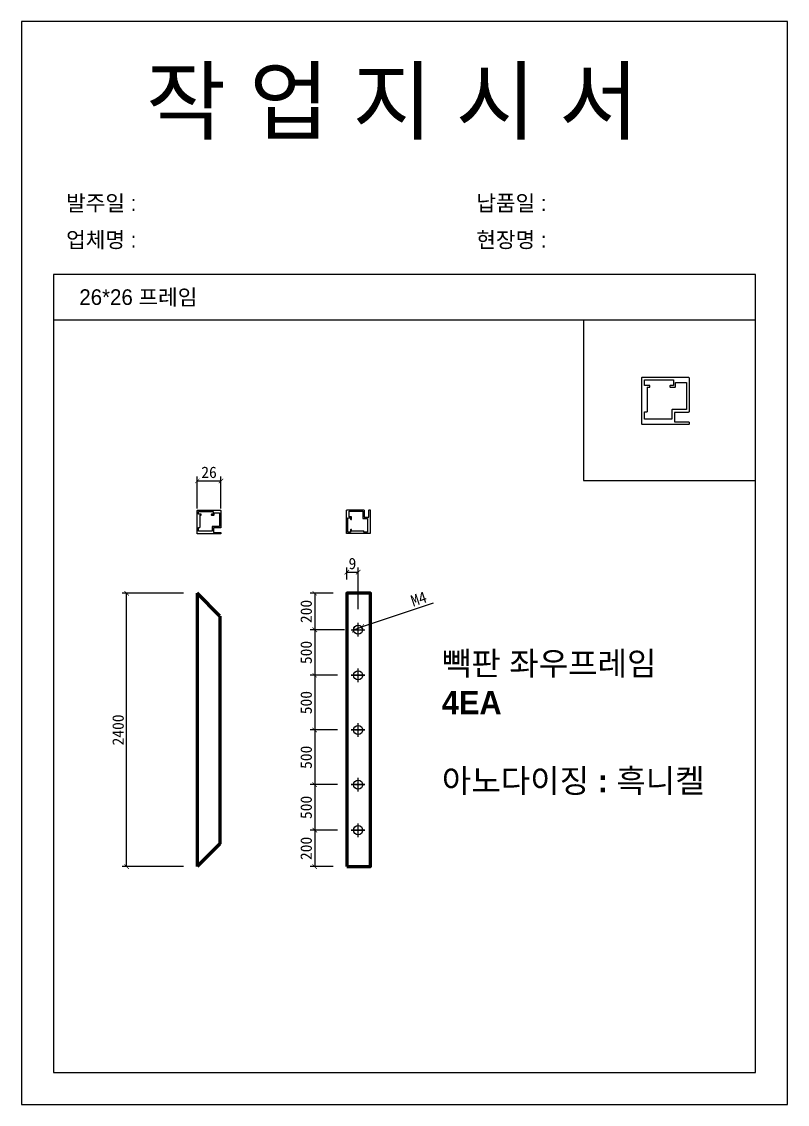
# Model space of a CAD drawing. Header units: millimetres. Extents: x -44117 to 256353, y -2095463 to 65325.
# Drawn here: x 64032 to 65712, y 23838 to 26214 of the extents above; entities that cross this region are included whole.
import ezdxf

# ---------------------------------------------------------------- set-up
doc = ezdxf.new("R2010")
doc.units = ezdxf.units.MM
doc.header["$LTSCALE"] = 10
doc.layers.add('Layer1', color=7, linetype='Continuous', lineweight=70)
doc.dimstyles.new('ISO-25', dxfattribs={"dimtxt": 2.5, "dimasz": 2.5, "dimexe": 1, "dimexo": 1, "dimtad": 1, "dimtxsty": 'Standard', "dimblk": 'ARCHTICK', "dimcen": 2.5, "dimadec": 0, "dimazin": 0, "dimtfac": 1, "dimtmove": 0, "dimatfit": 3, "dimfxl": 0, "dimarcsym": 0})

# ---------------------------------------------------------------- blocks, each defined once
blk = doc.blocks.new('_ArchTick')
at = {"color": 0, "linetype": 'ByBlock', "const_width": 0.15}
blk.add_lwpolyline([(-0.5, -0.5), (0.5, 0.5)], dxfattribs=at)
blk = doc.blocks.new('*D1576')
at = {"color": 0, "lineweight": -2}
for p, q in [((64386.9, 24959.5), (64252.1, 24959.5)), ((64262.1, 24359.5), (64262.1, 24959.5)), ((64386.9, 24359.5), (64252.1, 24359.5))]:
    blk.add_line(p, q, dxfattribs=at)
at = {"layer": 'Defpoints', "color": 0}
for p in [(64262.1, 24959.5), (64416.9, 24959.5), (64416.9, 24359.5)]:
    blk.add_point(p, dxfattribs=at)
at = {"color": 0, "lineweight": -2, "xscale": 10, "yscale": 10, "zscale": 10}
for p, rotation in [((64262.1, 24959.5), 90), ((64262.1, 24359.5), 270)]:
    blk.add_blockref('_ArchTick', p, dxfattribs=dict(at, rotation=rotation))
at = {"color": 0, "insert": (64243.4, 24659.5), "char_height": 25, "attachment_point": 5, "rotation": 90}
blk.add_mtext('2400', dxfattribs=at)
blk = doc.blocks.new('*D1557')
at = {"color": 0, "lineweight": -2}
for p, q in [((64934.7, 24937.9), (64778.9, 24885.6)), ((64760, 24879.2), (64778.9, 24885.6)), ((64760, 24879.2), (64760, 24879.2))]:
    blk.add_line(p, q, dxfattribs=at)
at = {"layer": 'Defpoints', "color": 0}
for p in [(64760, 24879.2), (64778.9, 24885.6)]:
    blk.add_point(p, dxfattribs=at)
at = {"color": 0, "lineweight": -2, "xscale": 10, "yscale": 10, "zscale": 10}
for p, rotation in [((64760, 24879.2), 18.56681303800487), ((64778.9, 24885.6), 198.5668130380049)]:
    blk.add_blockref('_ArchTick', p, dxfattribs=dict(at, rotation=rotation))
at = {"color": 0, "insert": (64903.1, 24947), "char_height": 25, "attachment_point": 5, "rotation": 18.5668}
blk.add_mtext('M4', dxfattribs=at)
blk = doc.blocks.new('*D1577')
at = {"color": 0, "lineweight": -2}
for p, q in [((64416.9, 25145.7), (64416.9, 25215.9)), ((64468.9, 25145.7), (64468.9, 25215.9)), ((64416.9, 25205.9), (64468.9, 25205.9))]:
    blk.add_line(p, q, dxfattribs=at)
at = {"layer": 'Defpoints', "color": 0}
for p in [(64468.9, 25205.9), (64416.9, 25115.7), (64468.9, 25115.7)]:
    blk.add_point(p, dxfattribs=at)
at = {"color": 0, "lineweight": -2, "xscale": 10, "yscale": 10, "zscale": 10, "rotation": 180}
blk.add_blockref('_ArchTick', (64416.9, 25205.9), dxfattribs=at)
at = {"color": 0, "lineweight": -2, "xscale": 10, "yscale": 10, "zscale": 10}
blk.add_blockref('_ArchTick', (64468.9, 25205.9), dxfattribs=at)
at = {"color": 0, "insert": (64442.9, 25224.7), "char_height": 25, "attachment_point": 5}
blk.add_mtext('26', dxfattribs=at)
blk = doc.blocks.new('*D1559')
at = {"color": 0, "lineweight": -2}
for p, q in [((64745, 24989.5), (64745, 25015.7)), ((64745, 25005.7), (64770, 25005.7)), ((64770, 24924.5), (64770, 25015.7))]:
    blk.add_line(p, q, dxfattribs=at)
at = {"layer": 'Defpoints', "color": 0}
for p in [(64770, 25005.7), (64745, 24959.5), (64770, 24894.5)]:
    blk.add_point(p, dxfattribs=at)
at = {"color": 0, "lineweight": -2, "xscale": 10, "yscale": 10, "zscale": 10, "rotation": 180}
blk.add_blockref('_ArchTick', (64745, 25005.7), dxfattribs=at)
at = {"color": 0, "lineweight": -2, "xscale": 10, "yscale": 10, "zscale": 10}
blk.add_blockref('_ArchTick', (64770, 25005.7), dxfattribs=at)
at = {"color": 0, "insert": (64757.5, 25024.5), "char_height": 25, "attachment_point": 5}
blk.add_mtext('9', dxfattribs=at)
blk = doc.blocks.new('*D1560')
at = {"color": 0, "lineweight": -2}
for p, q in [((64715, 24959.5), (64664.8, 24959.5)), ((64674.8, 24959.5), (64674.8, 24879.5)), ((64740, 24879.5), (64664.8, 24879.5))]:
    blk.add_line(p, q, dxfattribs=at)
at = {"layer": 'Defpoints', "color": 0}
for p in [(64745, 24959.5), (64674.8, 24879.5), (64770, 24879.5)]:
    blk.add_point(p, dxfattribs=at)
at = {"color": 0, "lineweight": -2, "xscale": 10, "yscale": 10, "zscale": 10}
for p, rotation in [((64674.8, 24959.5), 90), ((64674.8, 24879.5), 270)]:
    blk.add_blockref('_ArchTick', p, dxfattribs=dict(at, rotation=rotation))
at = {"color": 0, "insert": (64656.1, 24919.5), "char_height": 25, "attachment_point": 5, "rotation": 90}
blk.add_mtext('200', dxfattribs=at)
blk = doc.blocks.new('*D1588')
at = {"color": 0, "lineweight": -2}
for p, q in [((64740, 24879.5), (64664.8, 24879.5)), ((64674.8, 24879.5), (64674.8, 24779.5)), ((64725, 24779.5), (64664.8, 24779.5))]:
    blk.add_line(p, q, dxfattribs=at)
at = {"layer": 'Defpoints', "color": 0}
for p in [(64770, 24879.5), (64674.8, 24779.5), (64755, 24779.5)]:
    blk.add_point(p, dxfattribs=at)
at = {"color": 0, "lineweight": -2, "xscale": 10, "yscale": 10, "zscale": 10}
for p, rotation in [((64674.8, 24879.5), 90), ((64674.8, 24779.5), 270)]:
    blk.add_blockref('_ArchTick', p, dxfattribs=dict(at, rotation=rotation))
at = {"color": 0, "insert": (64656.1, 24829.5), "char_height": 25, "attachment_point": 5, "rotation": 90}
blk.add_mtext('500', dxfattribs=at)
blk = doc.blocks.new('*D1589')
at = {"color": 0, "lineweight": -2}
for p, q in [((64725, 24779.5), (64664.8, 24779.5)), ((64674.8, 24779.5), (64674.8, 24659.5)), ((64725, 24659.5), (64664.8, 24659.5))]:
    blk.add_line(p, q, dxfattribs=at)
at = {"layer": 'Defpoints', "color": 0}
for p in [(64755, 24779.5), (64674.8, 24659.5), (64755, 24659.5)]:
    blk.add_point(p, dxfattribs=at)
at = {"color": 0, "lineweight": -2, "xscale": 10, "yscale": 10, "zscale": 10}
for p, rotation in [((64674.8, 24779.5), 90), ((64674.8, 24659.5), 270)]:
    blk.add_blockref('_ArchTick', p, dxfattribs=dict(at, rotation=rotation))
at = {"color": 0, "insert": (64656.1, 24719.5), "char_height": 25, "attachment_point": 5, "rotation": 90}
blk.add_mtext('500', dxfattribs=at)
blk = doc.blocks.new('*D1590')
at = {"color": 0, "lineweight": -2}
for p, q in [((64725, 24659.5), (64664.8, 24659.5)), ((64674.8, 24659.5), (64674.8, 24539.5)), ((64725, 24539.5), (64664.8, 24539.5))]:
    blk.add_line(p, q, dxfattribs=at)
at = {"layer": 'Defpoints', "color": 0}
for p in [(64755, 24659.5), (64674.8, 24539.5), (64755, 24539.5)]:
    blk.add_point(p, dxfattribs=at)
at = {"color": 0, "lineweight": -2, "xscale": 10, "yscale": 10, "zscale": 10}
for p, rotation in [((64674.8, 24659.5), 90), ((64674.8, 24539.5), 270)]:
    blk.add_blockref('_ArchTick', p, dxfattribs=dict(at, rotation=rotation))
at = {"color": 0, "insert": (64656.1, 24599.5), "char_height": 25, "attachment_point": 5, "rotation": 90}
blk.add_mtext('500', dxfattribs=at)
blk = doc.blocks.new('*D1591')
at = {"color": 0, "lineweight": -2}
for p, q in [((64725, 24539.5), (64664.8, 24539.5)), ((64674.8, 24539.5), (64674.8, 24439.5)), ((64725, 24439.5), (64664.8, 24439.5))]:
    blk.add_line(p, q, dxfattribs=at)
at = {"layer": 'Defpoints', "color": 0}
for p in [(64755, 24539.5), (64674.8, 24439.5), (64755, 24439.5)]:
    blk.add_point(p, dxfattribs=at)
at = {"color": 0, "lineweight": -2, "xscale": 10, "yscale": 10, "zscale": 10}
for p, rotation in [((64674.8, 24539.5), 90), ((64674.8, 24439.5), 270)]:
    blk.add_blockref('_ArchTick', p, dxfattribs=dict(at, rotation=rotation))
at = {"color": 0, "insert": (64656.1, 24489.5), "char_height": 25, "attachment_point": 5, "rotation": 90}
blk.add_mtext('500', dxfattribs=at)
blk = doc.blocks.new('*D1592')
at = {"color": 0, "lineweight": -2}
for p, q in [((64725, 24439.5), (64664.8, 24439.5)), ((64674.8, 24439.5), (64674.8, 24359.5)), ((64715, 24359.5), (64664.8, 24359.5))]:
    blk.add_line(p, q, dxfattribs=at)
at = {"layer": 'Defpoints', "color": 0}
for p in [(64755, 24439.5), (64674.8, 24359.5), (64745, 24359.5)]:
    blk.add_point(p, dxfattribs=at)
at = {"color": 0, "lineweight": -2, "xscale": 10, "yscale": 10, "zscale": 10}
for p, rotation in [((64674.8, 24439.5), 90), ((64674.8, 24359.5), 270)]:
    blk.add_blockref('_ArchTick', p, dxfattribs=dict(at, rotation=rotation))
at = {"color": 0, "insert": (64656.1, 24399.5), "char_height": 25, "attachment_point": 5, "rotation": 90}
blk.add_mtext('200', dxfattribs=at)

msp = doc.modelspace()

# ---------------------------------------------------------------- linework, layer by layer
for p, q in [((65641.71987, 25658.692), (64101.71987, 25658.692)), ((65641.71987, 25558.692), (64101.71987, 25558.692)), ((65398.16428, 25415.60863), (65398.16428, 25427.60863)), ((65398.16428, 25427.60863), (65462.16428, 25427.60863)), ((65462.16428, 25427.60863), (65462.16428, 25415.60863)), ((65408.96428, 25415.60863), (65398.16428, 25415.60863)), ((65404.16428, 25411.60863), (65408.96428, 25411.60863)), ((65404.16428, 25411.60863), (65404.16428, 25357.60863)), ((65410.16428, 25412.80863), (65410.16428, 25414.40863)), ((65454.16428, 25414.40863), (65454.16428, 25412.80863)), ((65462.16428, 25415.60863), (65455.36428, 25415.60863)), ((65455.36428, 25411.60863), (65464.96428, 25411.60863)), ((65466.16428, 25412.80863), (65466.16428, 25421.60863)), ((65466.16428, 25421.60863), (65490.16428, 25421.60863)), ((65490.16428, 25421.60863), (65490.16428, 25362.40863)), ((65398.16428, 25341.60863), (65398.16428, 25357.60863)), ((65398.16428, 25357.60863), (65404.16428, 25357.60863)), ((65458.16428, 25361.20863), (65458.16428, 25356.40863)), ((65458.16428, 25356.40863), (65458.16428, 25341.60863)), ((65458.16428, 25356.40863), (65458.16428, 25356.40863)), ((65464.16428, 25362.40863), (65459.36428, 25362.40863)), ((65490.16428, 25362.40863), (65464.16428, 25362.40863)), ((65458.16428, 25341.60863), (65398.16428, 25341.60863)), ((64419.87518, 25132.68888), (64419.87518, 25138.68888)), ((64419.87518, 25138.68888), (64451.87518, 25138.68888)), ((64451.87518, 25138.68888), (64451.87518, 25132.68888)), ((64750.54493, 25127.33392), (64750.54493, 25139.33392)), ((64750.54493, 25139.33392), (64780.14493, 25139.33392)), ((64780.14493, 25139.33392), (64780.14493, 25126.33392)), ((64425.27518, 25132.68888), (64419.87518, 25132.68888)), ((64422.87518, 25130.68888), (64425.27518, 25130.68888)), ((64422.87518, 25130.68888), (64422.87518, 25103.68888)), ((64425.87518, 25131.28888), (64425.87518, 25132.08888)), ((64447.87518, 25132.08888), (64447.87518, 25131.28888)), ((64451.87518, 25132.68888), (64448.47518, 25132.68888)), ((64448.47518, 25130.68888), (64453.27518, 25130.68888)), ((64453.87518, 25131.28888), (64453.87518, 25135.68888)), ((64453.87518, 25135.68888), (64465.87518, 25135.68888)), ((64465.87518, 25135.68888), (64465.87518, 25106.08888)), ((64747.54493, 25093.33392), (64747.54493, 25125.33392)), ((64747.54493, 25125.33392), (64753.54493, 25125.33392)), ((64754.94493, 25127.33392), (64750.54493, 25127.33392)), ((64753.54493, 25125.33392), (64753.54493, 25121.93392)), ((64754.14493, 25121.33392), (64754.94493, 25121.33392)), ((64755.54493, 25121.93392), (64755.54493, 25126.73392)), ((64780.14493, 25126.33392), (64780.14493, 25123.93392)), ((64780.74493, 25123.33392), (64783.14493, 25123.33392)), ((64783.14493, 25123.33392), (64790.54493, 25123.33392)), ((64783.14493, 25123.33392), (64783.14493, 25123.33392)), ((64790.54493, 25123.33392), (64790.54493, 25093.33392)), ((64419.87518, 25095.68888), (64419.87518, 25103.68888)), ((64419.87518, 25103.68888), (64422.87518, 25103.68888)), ((64449.87518, 25095.68888), (64419.87518, 25095.68888)), ((64449.87518, 25105.48888), (64449.87518, 25103.08888)), ((64449.87518, 25103.08888), (64449.87518, 25095.68888)), ((64449.87518, 25103.08888), (64449.87518, 25103.08888)), ((64452.87518, 25106.08888), (64450.47518, 25106.08888)), ((64465.87518, 25106.08888), (64452.87518, 25106.08888)), ((64753.54493, 25093.33392), (64747.54493, 25093.33392)), ((64753.54493, 25098.73392), (64753.54493, 25093.33392)), ((64754.94493, 25099.33392), (64754.14493, 25099.33392)), ((64755.54493, 25096.33392), (64755.54493, 25098.73392)), ((64755.54493, 25096.33392), (64782.54493, 25096.33392)), ((64782.54493, 25093.33392), (64782.54493, 25096.33392)), ((64790.54493, 25093.33392), (64782.54493, 25093.33392))]:
    msp.add_line(p, q)
at = {"lineweight": 30}
for p, q in [((64754.96057, 24879.50576), (64784.96057, 24879.50576)), ((64769.96057, 24864.50576), (64769.96057, 24894.50576)), ((64769.96057, 24764.50576), (64769.96057, 24794.50576)), ((64769.96057, 24644.50576), (64769.96057, 24674.50576)), ((64769.96057, 24524.50576), (64769.96057, 24554.50576)), ((64769.96057, 24424.50576), (64769.96057, 24454.50576))]:
    msp.add_line(p, q, dxfattribs=at)
for points in [[(64031.71987, 23837.86172), (65711.71987, 23837.86172), (65711.71987, 26213.86172), (64031.71987, 26213.86172)], [(65641.71987, 25558.692), (65264.77112, 25558.692), (65264.77112, 25207.08504), (65641.71987, 25207.08504)]]:
    msp.add_lwpolyline(points, close=True)
msp.add_lwpolyline([(64101.71987, 25658.692), (64101.71987, 23907.86172), (65641.71987, 23907.86172), (65641.71987, 25658.692)])
for points in [[(65494.96428, 25335.60915, -0.4142135624), (65496.16428, 25334.40915), (65496.16428, 25330.80863, -0.4142135624), (65494.96428, 25329.60863), (65394.16428, 25329.60863, -0.4142135624), (65392.16428, 25331.60863), (65392.16428, 25431.60863, -0.4142135624), (65394.16428, 25433.60863), (65494.16428, 25433.60863, -0.4142135624), (65496.16428, 25431.60863), (65496.16428, 25358.40863, -0.4142135624), (65494.16428, 25356.40863), (65464.16428, 25356.40863), (65464.16428, 25335.60863), (65494.96428, 25335.60863)], [(64468.27518, 25092.68914, -0.4142135624), (64468.87518, 25092.08914), (64468.87518, 25090.28888, -0.4142135624), (64468.27518, 25089.68888), (64417.87518, 25089.68888, -0.4142135624), (64416.87518, 25090.68888), (64416.87518, 25140.68888, -0.4142135624), (64417.87518, 25141.68888), (64467.87518, 25141.68888, -0.4142135624), (64468.87518, 25140.68888), (64468.87518, 25104.08888, -0.4142135624), (64467.87518, 25103.08888), (64452.87518, 25103.08888), (64452.87518, 25092.68888), (64468.27518, 25092.68888)], [(64793.54467, 25141.73392, -0.4142135624), (64794.14467, 25142.33392), (64795.94493, 25142.33392, -0.4142135624), (64796.54493, 25141.73392), (64796.54493, 25091.33392, -0.4142135624), (64795.54493, 25090.33392), (64745.54493, 25090.33392, -0.4142135624), (64744.54493, 25091.33392), (64744.54493, 25141.33392, -0.4142135624), (64745.54493, 25142.33392), (64782.14493, 25142.33392, -0.4142135624), (64783.14493, 25141.33392), (64783.14493, 25126.33392), (64793.54493, 25126.33392), (64793.54493, 25141.73392)]]:
    msp.add_lwpolyline(points, format="xyb")
for points in [[(64754.96057, 24779.50576), (64784.96057, 24779.50576)], [(64754.96057, 24659.50576), (64784.96057, 24659.50576)], [(64754.96057, 24539.50576), (64784.96057, 24539.50576)], [(64754.96057, 24439.50576), (64784.96057, 24439.50576)]]:
    msp.add_lwpolyline(points, close=True, dxfattribs=at)
for centre in [(64769.96057, 24879.50576), (64769.96057, 24779.50576), (64769.96057, 24659.50576), (64769.96057, 24539.50576), (64769.96057, 24439.50576)]:
    msp.add_circle(centre, 10, dxfattribs=at)
for centre, radius, start, end in [((65408.96428, 25414.40863), 1.2, 360, 90), ((65408.96428, 25412.80863), 1.2, 270, 0), ((65455.36428, 25414.40863), 1.2, 90, 180), ((65455.36428, 25412.80863), 1.2, 180, 270), ((65464.96428, 25412.80863), 1.2, 270, 0), ((65459.36428, 25361.20863), 1.2, 90, 180), ((64425.27518, 25132.08888), 0.6, 360, 90), ((64425.27518, 25131.28888), 0.6, 270, 0), ((64448.47518, 25132.08888), 0.6, 90, 180), ((64448.47518, 25131.28888), 0.6, 180, 270), ((64453.27518, 25131.28888), 0.6, 270, 0), ((64754.14493, 25121.93392), 0.6, 180, 270), ((64754.94493, 25126.73392), 0.6, 360, 90), ((64754.94493, 25121.93392), 0.6, 270, 0), ((64780.74493, 25123.93392), 0.6, 180, 270), ((64450.47518, 25105.48888), 0.6, 90, 180), ((64754.14493, 25098.73392), 0.6, 90, 180), ((64754.94493, 25098.73392), 0.6, 360, 90)]:
    msp.add_arc(centre, radius, start, end)
at = {"layer": 'Layer1'}
for p, q in [((64466.87518, 24909.50576), (64416.87518, 24959.50576)), ((64466.87518, 24409.50576), (64416.87518, 24359.50576))]:
    msp.add_line(p, q, dxfattribs=at)
for points in [[(64416.87518, 24959.50576), (64416.87518, 24359.50576)], [(64466.87518, 24909.50576), (64466.87518, 24409.50576)]]:
    msp.add_lwpolyline(points, dxfattribs=at)
msp.add_lwpolyline([(64744.96057, 24359.50576), (64796.96057, 24359.50576), (64796.96057, 24959.50576), (64744.96057, 24959.50576)], close=True, dxfattribs=at)

# ---------------------------------------------------------------- texts
at = {"attachment_point": 1}
for s, heights, insert, char_height in [('{\\fGulim|b0|i0|c129|p50;작 업 지 시 서}', [-155.84554], (64304.52648, 26109.69921), 140), ('{\\fGulim|b0|i0|c129|p50;발주일 :}', [-38.18216], (64129.31712, 25832.97879), 34.3), ('{\\fGulim|b0|i0|c129|p50;납품일 :}', [-37.67976], (65029.2951, 25832.97879), 34.3), ('{\\fGulim|b0|i0|c129|p50;업체명 : }', [-38.2735], (64129.31712, 25752.32261), 34.3), ('{\\fGulim|b0|i0|c129|p50;현장명 : }', [-38.2735], (65029.2951, 25752.32261), 34.3), ('{\\fGulim|b0|i0|c129|p50;26*26 프레임}', [-38.22783], (64158.27971, 25626.45403), 34.3), ('{\\fGulim|b1|i0|c129|p50;빽판 좌우프레임\\P4EA\\P\\P아노다이징 : 흑니켈}', [-317.07083], (64953.85605, 24831.08374), 51.45)]:
    msp.add_mtext_dynamic_manual_height_columns(s, width=3307.3198183, gutter_width=12.5, heights=heights, dxfattribs=dict(at, insert=insert, char_height=char_height))

# ---------------------------------------------------------------- dimensions: what is measured, and where the dimension line sits
for base, p1, p2, text, picture, middle in [((64468.87518, 25205.90432), (64416.87518, 25115.68888), (64468.87518, 25115.68888), '26', '*D1577', (64442.87518, 25205.90432)), ((64769.96057, 25005.70448), (64744.96057, 24959.50576), (64769.96057, 24894.50576), '9', '*D1559', (64757.46057, 25005.70448))]:
    dim = msp.add_linear_dim(base=base, p1=p1, p2=p2, text=text, dimstyle='ISO-25', override={"dimscale": 10, "dimasz": 1, "dimexo": 3})
    dim.commit()
    dim.dimension.update_dxf_attribs({"geometry": picture, "text_midpoint": middle, "dimtype": 160})
for base, p1, p2, text, picture, middle in [((64262.13541, 24959.50576), (64416.87518, 24359.50576), (64416.87518, 24959.50576), '2400', '*D1576', (64243.38541, 24659.50576)), ((64674.81, 24879.50576), (64744.96057, 24959.50576), (64769.96057, 24879.50576), '200', '*D1560', (64656.06, 24919.50576)), ((64674.81, 24779.50576), (64769.96057, 24879.50576), (64754.96057, 24779.50576), '500', '*D1588', (64656.06, 24829.50576)), ((64674.81, 24659.50576), (64754.96057, 24779.50576), (64754.96057, 24659.50576), '500', '*D1589', (64656.06, 24719.50576)), ((64674.81, 24539.50576), (64754.96057, 24659.50576), (64754.96057, 24539.50576), '500', '*D1590', (64656.06, 24599.50576)), ((64674.81, 24439.50576), (64754.96057, 24539.50576), (64754.96057, 24439.50576), '500', '*D1591', (64656.06, 24489.50576)), ((64674.81, 24359.50576), (64754.96057, 24439.50576), (64744.96057, 24359.50576), '200', '*D1592', (64656.06, 24399.50576))]:
    dim = msp.add_linear_dim(base=base, p1=p1, p2=p2, angle=90, text=text, dimstyle='ISO-25', override={"dimscale": 10, "dimasz": 1, "dimexo": 3})
    dim.commit()
    dim.dimension.update_dxf_attribs({"geometry": picture, "text_midpoint": middle})
dim = msp.add_diameter_dim_2p(p1=(64759.96558, 24879.18932), p2=(64778.92464, 24885.55753), text='M4', dimstyle='ISO-25', override={"dimscale": 10, "dimasz": 1, "dimexo": 3})
dim.commit()
dim.dimension.update_dxf_attribs({"geometry": '*D1557', "text_midpoint": (64909.06026, 24929.2691), "dimtype": 163})

doc.saveas('drawing.dxf')
